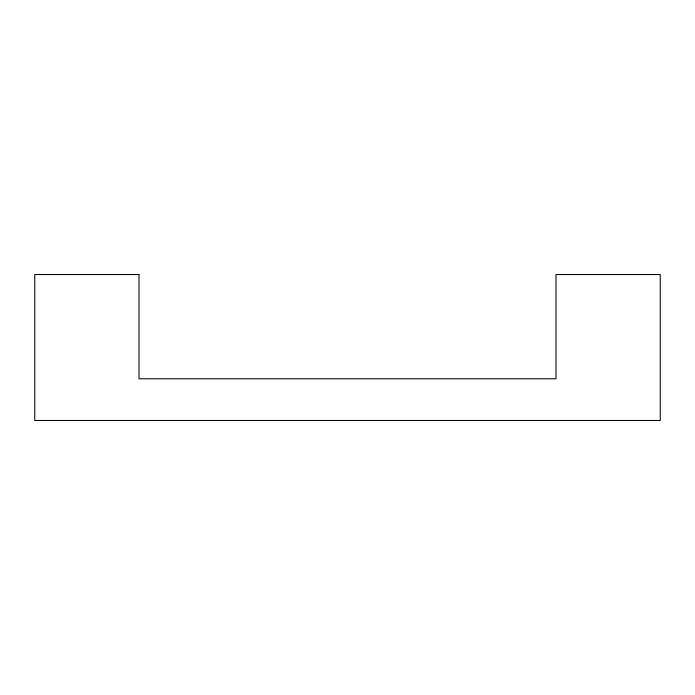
<?xml version="1.0" encoding="UTF-8"?>
<svg xmlns="http://www.w3.org/2000/svg" width="695" height="695" viewBox="0 0 695 695"><rect width="100%" height="100%" fill="white"/><g stroke="black" fill="none" stroke-linecap="round" stroke-linejoin="round"><path stroke-width="1.04" d="M139 274.525L34.75 274.525L34.75 420.475L660.25 420.475L660.25 274.525L556 274.525L556 378.775L139 378.775L139 274.525"/></g></svg>
